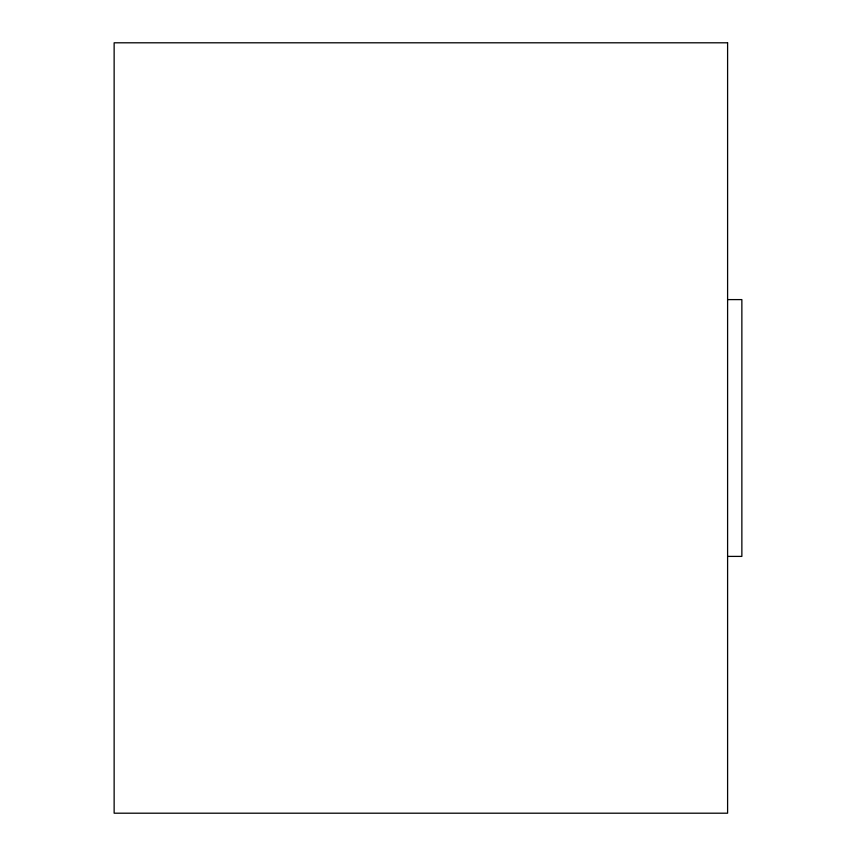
<?xml version="1.0" encoding="UTF-8"?>
<svg xmlns="http://www.w3.org/2000/svg" width="856" height="856" viewBox="0 0 856 856"><rect width="100%" height="100%" fill="white"/><g stroke="black" fill="none" stroke-linecap="round" stroke-linejoin="round"><path stroke-width="1.28" d="M727.6 299.6L741.863 299.6L741.863 556.4L727.6 556.4M727.6 42.8L114.137 42.8L114.137 813.2L727.6 813.2L727.6 42.8"/></g></svg>
